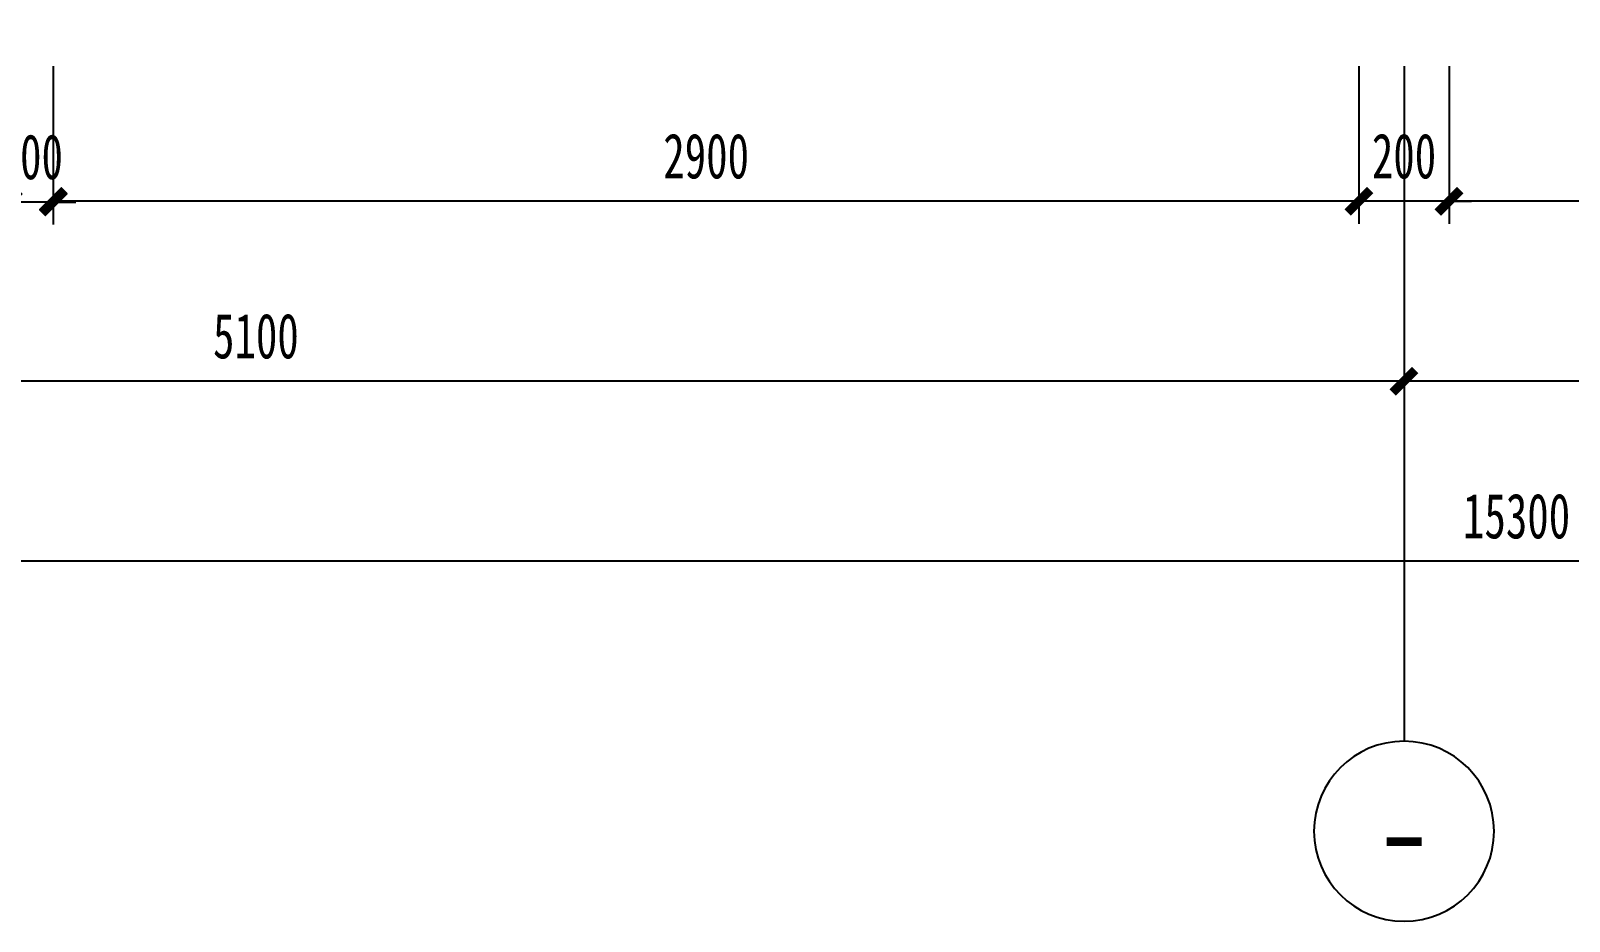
# Model space of a CAD drawing. Header units: millimetres. Extents: x -133666 to 228300, y -346623 to 180165.
# Drawn here: x -41654 to -38237, y -153567 to -151588 of the extents above; entities that cross this region are included whole.
import ezdxf
from ezdxf.enums import TextEntityAlignment as Align

# ---------------------------------------------------------------- set-up
doc = ezdxf.new("R2010")
doc.units = ezdxf.units.MM
doc.header["$LTSCALE"] = 1000
doc.linetypes.add('CENTER', pattern=[50.8, 31.75, -6.35, 6.35, -6.35])
doc.layers.get('0').update_dxf_attribs({"linetype": 'CONTINUOUS'})
doc.layers.get('Defpoints').update_dxf_attribs({"color": 6, "linetype": 'CONTINUOUS'})
for name, color, linetype in [('A-轴号', 4, 'CONTINUOUS'), ('A-轴线', 8, 'CENTER'), ('W-尺寸', 5, 'CONTINUOUS')]:
    doc.layers.add(name, color=color, linetype=linetype)
doc.styles.add('DIM', font='', dxfattribs={"width": 0.7})
doc.styles.add('NAME-1', font='simhei.ttf')
doc.styles.get('DIM').set_extended_font_data('SimSun')
doc.dimstyles.new('50', dxfattribs={"dimscale": 50, "dimtxt": 2, "dimasz": 1, "dimexe": 1, "dimexo": 1, "dimgap": 1, "dimtad": 1, "dimdec": 0, "dimzin": 0, "dimdsep": 46, "dimtxsty": 'DIM', "dimblk": 'ARCHTICK', "dimcen": 0, "dimclrd": 5, "dimclre": 5, "dimclrt": 35, "dimadec": 0, "dimazin": 0, "dimtfac": 0.5, "dimtdec": 0, "dimtix": 1, "dimtmove": 2, "dimatfit": 2, "dimldrblk": 'A', "dimfxl": 0, "dimtolj": 1, "dimtzin": 0, "dimlwd": -1, "dimlwe": -1, "dimarcsym": 0})

# ---------------------------------------------------------------- blocks, each defined once
blk = doc.blocks.new('_ArchTick')
at = {"color": 0, "linetype": 'ByBlock', "const_width": 0.4}
blk.add_lwpolyline([(-0.5, -0.5), (0.5, 0.5)], dxfattribs=at)
blk = doc.blocks.new('*D529')
at = {"layer": 'Defpoints', "color": 0}
for p in [(-32704.1, -150166.6), (-38504.1, -151166.6), (-38504.1, -151966.6)]:
    blk.add_point(p, dxfattribs=at)
at = {"layer": 'W-尺寸', "color": 5}
for p, q in [((-38504.1, -151666.6), (-38504.1, -152016.6)), ((-32704.1, -151666.6), (-32704.1, -152016.6)), ((-32704.1, -151966.6), (-38504.1, -151966.6))]:
    blk.add_line(p, q, dxfattribs=at)
at = {"layer": 'W-尺寸', "color": 5, "xscale": 50, "yscale": 50, "zscale": 50, "rotation": 180}
blk.add_blockref('_ArchTick', (-38504.1, -151966.6), dxfattribs=at)
at = {"layer": 'W-尺寸', "color": 5, "xscale": 50, "yscale": 50, "zscale": 50}
blk.add_blockref('_ArchTick', (-32704.1, -151966.6), dxfattribs=at)
at = {"layer": 'W-尺寸', "color": 35, "insert": (-35604.1, -151866.6), "char_height": 100, "attachment_point": 5, "style": 'DIM'}
blk.add_mtext('\\A1;5800', dxfattribs=at)
blk = doc.blocks.new('A')
for p, q in [((-1.435, 1.148), (-1.09, 1.437)), ((-1.09, 1.437), (0, 0)), ((-1.435, 1.148), (-0.369, 0)), ((-0.369, 0), (-2.127, 0)), ((-1.435, -1.148), (-0.369, 0)), ((-1.09, -1.437), (0, 0)), ((-1.435, -1.148), (-1.09, -1.437))]:
    blk.add_line(p, q)
for points in [[(-1.435, 1.148), (-1.09, 1.437), (-0.369, 0), (0, 0)], [(-1.435, -1.148), (-1.09, -1.437), (-0.369, 0), (0, 0)]]:
    blk.add_solid(points)
blk = doc.blocks.new('*D530')
at = {"layer": 'Defpoints', "color": 0}
for p in [(-41604.1, -151066.6), (-38704.1, -151266.6), (-41604.1, -151966.6)]:
    blk.add_point(p, dxfattribs=at)
at = {"layer": 'W-尺寸', "color": 5}
for p, q in [((-41604.1, -151666.6), (-41604.1, -152016.6)), ((-38704.1, -151666.6), (-38704.1, -152016.6)), ((-38704.1, -151966.6), (-41604.1, -151966.6))]:
    blk.add_line(p, q, dxfattribs=at)
at = {"layer": 'W-尺寸', "color": 5, "xscale": 50, "yscale": 50, "zscale": 50, "rotation": 180}
blk.add_blockref('_ArchTick', (-41604.1, -151966.6), dxfattribs=at)
at = {"layer": 'W-尺寸', "color": 5, "xscale": 50, "yscale": 50, "zscale": 50}
blk.add_blockref('_ArchTick', (-38704.1, -151966.6), dxfattribs=at)
at = {"layer": 'W-尺寸', "color": 35, "insert": (-40154.1, -151866.6), "char_height": 100, "attachment_point": 5, "style": 'DIM'}
blk.add_mtext('\\A1;2900', dxfattribs=at)
blk = doc.blocks.new('*D536')
at = {"layer": 'Defpoints', "color": 0}
for p in [(-30704.1, -152066.6), (-46004.1, -152166.6), (-46004.1, -152766.6)]:
    blk.add_point(p, dxfattribs=at)
at = {"layer": 'W-尺寸', "color": 5}
for p, q in [((-46004.1, -152466.6), (-46004.1, -152816.6)), ((-30704.1, -152466.6), (-30704.1, -152816.6)), ((-30704.1, -152766.6), (-46004.1, -152766.6))]:
    blk.add_line(p, q, dxfattribs=at)
at = {"layer": 'W-尺寸', "color": 5, "xscale": 50, "yscale": 50, "zscale": 50, "rotation": 180}
blk.add_blockref('_ArchTick', (-46004.1, -152766.6), dxfattribs=at)
at = {"layer": 'W-尺寸', "color": 5, "xscale": 50, "yscale": 50, "zscale": 50}
blk.add_blockref('_ArchTick', (-30704.1, -152766.6), dxfattribs=at)
at = {"layer": 'W-尺寸', "color": 35, "insert": (-38354.1, -152666.6), "char_height": 100, "attachment_point": 5, "style": 'DIM'}
blk.add_mtext('\\A1;15300', dxfattribs=at)
blk = doc.blocks.new('*D690')
at = {"layer": 'Defpoints', "color": 0}
for p in [(-41704.1, -151066.6), (-41604.1, -151066.6), (-41704.1, -151968.3)]:
    blk.add_point(p, dxfattribs=at)
at = {"layer": 'W-尺寸', "color": 5}
for p, q in [((-41704.1, -151668.3), (-41704.1, -152018.3)), ((-41604.1, -151668.3), (-41604.1, -152018.3)), ((-41704.1, -151968.3), (-41754.1, -151968.3)), ((-41604.1, -151968.3), (-41704.1, -151968.3)), ((-41604.1, -151968.3), (-41554.1, -151968.3))]:
    blk.add_line(p, q, dxfattribs=at)
at = {"layer": 'W-尺寸', "color": 5, "xscale": 50, "yscale": 50, "zscale": 50}
blk.add_blockref('_ArchTick', (-41704.1, -151968.3), dxfattribs=at)
at = {"layer": 'W-尺寸', "color": 5, "xscale": 50, "yscale": 50, "zscale": 50, "rotation": 180}
blk.add_blockref('_ArchTick', (-41604.1, -151968.3), dxfattribs=at)
at = {"layer": 'W-尺寸', "color": 35, "insert": (-41654.1, -151868.3), "char_height": 100, "attachment_point": 5, "style": 'DIM'}
blk.add_mtext('\\A1;100', dxfattribs=at)
blk = doc.blocks.new('*D539')
at = {"layer": 'Defpoints', "color": 0}
for p in [(-32504.1, -150166.6), (-38604.1, -150366.6), (-38604.1, -152366.6)]:
    blk.add_point(p, dxfattribs=at)
at = {"layer": 'W-尺寸', "color": 5}
for p, q in [((-38604.1, -152066.6), (-38604.1, -152416.6)), ((-32504.1, -152066.6), (-32504.1, -152416.6)), ((-32504.1, -152366.6), (-38604.1, -152366.6))]:
    blk.add_line(p, q, dxfattribs=at)
at = {"layer": 'W-尺寸', "color": 5, "xscale": 50, "yscale": 50, "zscale": 50, "rotation": 180}
blk.add_blockref('_ArchTick', (-38604.1, -152366.6), dxfattribs=at)
at = {"layer": 'W-尺寸', "color": 5, "xscale": 50, "yscale": 50, "zscale": 50}
blk.add_blockref('_ArchTick', (-32504.1, -152366.6), dxfattribs=at)
at = {"layer": 'W-尺寸', "color": 35, "insert": (-35554.1, -152266.6), "char_height": 100, "attachment_point": 5, "style": 'DIM'}
blk.add_mtext('\\A1;6100', dxfattribs=at)
blk = doc.blocks.new('*D540')
at = {"layer": 'Defpoints', "color": 0}
for p in [(-38604.1, -150366.6), (-43704.1, -151066.6), (-43704.1, -152366.6)]:
    blk.add_point(p, dxfattribs=at)
at = {"layer": 'W-尺寸', "color": 5}
for p, q in [((-43704.1, -152066.6), (-43704.1, -152416.6)), ((-38604.1, -152066.6), (-38604.1, -152416.6)), ((-38604.1, -152366.6), (-43704.1, -152366.6))]:
    blk.add_line(p, q, dxfattribs=at)
at = {"layer": 'W-尺寸', "color": 5, "xscale": 50, "yscale": 50, "zscale": 50, "rotation": 180}
blk.add_blockref('_ArchTick', (-43704.1, -152366.6), dxfattribs=at)
at = {"layer": 'W-尺寸', "color": 5, "xscale": 50, "yscale": 50, "zscale": 50}
blk.add_blockref('_ArchTick', (-38604.1, -152366.6), dxfattribs=at)
at = {"layer": 'W-尺寸', "color": 35, "insert": (-41154.1, -152266.6), "char_height": 100, "attachment_point": 5, "style": 'DIM'}
blk.add_mtext('\\A1;5100', dxfattribs=at)
blk = doc.blocks.new('*D575')
at = {"layer": 'Defpoints', "color": 0}
for p in [(-38704.1, -151666.6), (-38504.1, -151666.6), (-38704.1, -151966.6)]:
    blk.add_point(p, dxfattribs=at)
at = {"layer": 'W-尺寸', "color": 5}
for p, q in [((-38704.1, -151716.6), (-38704.1, -152016.6)), ((-38504.1, -151716.6), (-38504.1, -152016.6)), ((-38704.1, -151966.6), (-38754.1, -151966.6)), ((-38504.1, -151966.6), (-38704.1, -151966.6)), ((-38504.1, -151966.6), (-38454.1, -151966.6))]:
    blk.add_line(p, q, dxfattribs=at)
at = {"layer": 'W-尺寸', "color": 5, "xscale": 50, "yscale": 50, "zscale": 50}
blk.add_blockref('_ArchTick', (-38704.1, -151966.6), dxfattribs=at)
at = {"layer": 'W-尺寸', "color": 5, "xscale": 50, "yscale": 50, "zscale": 50, "rotation": 180}
blk.add_blockref('_ArchTick', (-38504.1, -151966.6), dxfattribs=at)
at = {"layer": 'W-尺寸', "color": 35, "insert": (-38604.1, -151866.6), "char_height": 100, "attachment_point": 5, "style": 'DIM'}
blk.add_mtext('\\A1;200', dxfattribs=at)
blk = doc.blocks.new('轴号')
at = {"color": 4}
blk.add_circle((4, 0), 4, dxfattribs=at)
at = {"color": 2, "style": 'NAME-1'}
blk.add_attdef('1', text='', height=4, dxfattribs=at).set_placement((4, 0), align=Align.MIDDLE)

msp = doc.modelspace()

# ---------------------------------------------------------------- linework, layer by layer
at = {"layer": 'A-轴线'}
msp.add_line((-38604.1, -151666.6), (-38604.1, -153166.6), dxfattribs=at)

# ---------------------------------------------------------------- block references
at = {"layer": 'A-轴号', "color": 4, "ltscale": 20}
ref = msp.add_blockref('轴号', (-38404.1, -153366.6), dxfattribs=dict(at, xscale=-50, yscale=50, zscale=50))
ref.add_attrib('1', '-', dxfattribs={"layer": '0', "color": 2, "height": 200, "style": 'NAME-1'}).set_placement((-38604.1, -153366.6), align=Align.MIDDLE)

# ---------------------------------------------------------------- dimensions: what is measured, and where the dimension line sits
at = {"layer": 'W-尺寸'}
for base, p1, p2, picture, middle in [((-38604.1, -152366.6), (-32504.1, -150166.6), (-38604.1, -150366.6), '*D539', (-35554.1, -152266.6)), ((-38504.1, -151966.6), (-32704.1, -150166.6), (-38504.1, -151166.6), '*D529', (-35604.1, -151866.6)), ((-43704.1, -152366.6), (-38604.1, -150366.6), (-43704.1, -151066.6), '*D540', (-41154.1, -152266.6)), ((-41704.1, -151968.3), (-41604.1, -151066.6), (-41704.1, -151066.6), '*D690', (-41654.1, -151868.3)), ((-41604.1, -151966.6), (-38704.1, -151266.6), (-41604.1, -151066.6), '*D530', (-40154.1, -151866.6)), ((-38704.1, -151966.6), (-38504.1, -151666.6), (-38704.1, -151666.6), '*D575', (-38604.1, -151866.6)), ((-46004.1, -152766.6), (-30704.1, -152066.6), (-46004.1, -152166.6), '*D536', (-38354.1, -152666.6))]:
    dim = msp.add_linear_dim(base=base, p1=p1, p2=p2, angle=180, dimstyle='50', dxfattribs=at)
    dim.commit()
    dim.dimension.update_dxf_attribs({"geometry": picture, "text_midpoint": middle})

doc.saveas('drawing.dxf')
